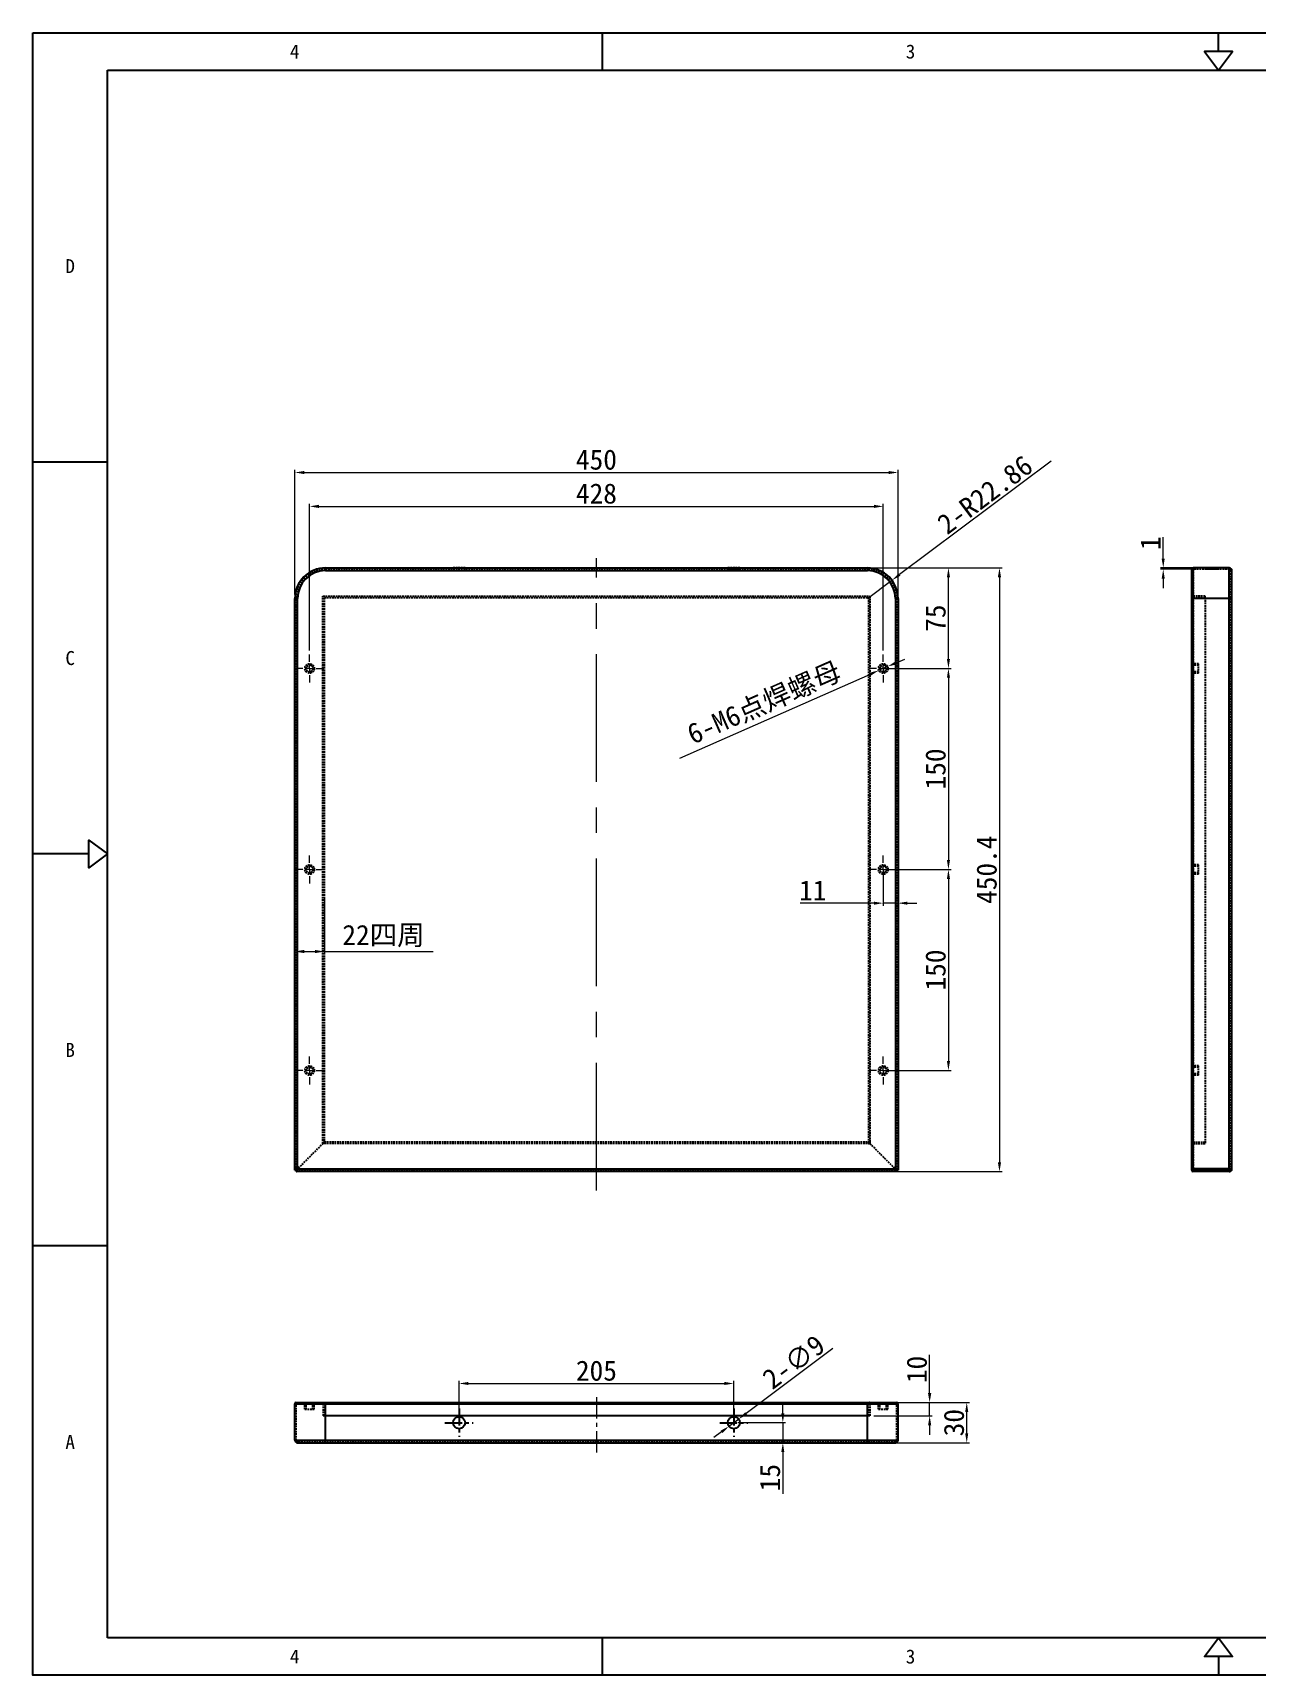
# Model space of a CAD drawing. Header units: millimetres. Extents: x 13106 to 40242, y 18888 to 28426.
# Drawn here: x 26064 to 26977, y 25390 to 26615 of the extents above; entities that cross this region are included whole.
import ezdxf
from ezdxf.enums import TextEntityAlignment as Align

# ---------------------------------------------------------------- set-up
doc = ezdxf.new("R2010")
doc.units = ezdxf.units.MM
doc.header["$PDSIZE"] = -1
for name, pattern in [('CENTER', [50.8, 31.75, -6.35, 6.35, -6.35]), ('CENTERX2', [20.32, 12.7, -2.54, 2.54, -2.54]), ('HIDDEN', [1.905, 1.27, -0.635])]:
    doc.linetypes.add(name, pattern=pattern)
for name, color, linetype in [('02___PRT_ALL_AXES', 7, 'Continuous'), ('DEFAULT_2', 8, 'HIDDEN'), ('print', 30, 'Continuous')]:
    doc.layers.add(name, color=color, linetype=linetype)
doc.layers.add('dim', color=2, linetype='Continuous', lineweight=9)
doc.styles.add('Dartop', font='')
doc.styles.get('Dartop').set_extended_font_data('FangSong_GB2312')
doc.dimstyles.new('3', dxfattribs={"dimtxt": 15, "dimasz": 7, "dimexe": 2, "dimexo": 3, "dimgap": 2, "dimtad": 1, "dimzin": 9, "dimdsep": 46, "dimtxsty": 'Standard', "dimcen": 1, "dimadec": 1, "dimazin": 2, "dimtfac": 0.5, "dimtmove": 0, "dimatfit": 3, "dimfxl": 0, "dimtolj": 1, "dimlwd": 9, "dimlwe": 9, "dimarcsym": 0})

# ---------------------------------------------------------------- blocks, each defined once
blk = doc.blocks.new('*D44')
at = {"layer": 'Defpoints', "color": 0, "lineweight": 9, "transparency": 16777216}
for p in [(26586.8, 25607.6), (26381.8, 25578.4), (26586.8, 25578.4)]:
    blk.add_point(p, dxfattribs=at)
at = {"layer": 'dim', "color": 0, "lineweight": 9, "transparency": 16777216}
for p, q in [((26381.8, 25581.4), (26381.8, 25609.6)), ((26586.8, 25581.4), (26586.8, 25609.6)), ((26388.8, 25607.6), (26579.8, 25607.6))]:
    blk.add_line(p, q, dxfattribs=at)
for points in [[(26388.8, 25608.8), (26388.8, 25606.5), (26381.8, 25607.6)], [(26579.8, 25608.8), (26579.8, 25606.5), (26586.8, 25607.6)]]:
    blk.add_solid(points, dxfattribs=at)
at = {"layer": 'dim', "color": 0, "lineweight": 9, "transparency": 16777216, "insert": (26484.3, 25617.1), "char_height": 15, "attachment_point": 5}
blk.add_mtext('\\A1;205', dxfattribs=at)
blk = doc.blocks.new('*D45')
at = {"layer": 'Defpoints', "color": 0, "lineweight": 9, "transparency": 16777216}
for p in [(26586.8, 25578.4), (26586.8, 25563.4), (26623.4, 25563.4)]:
    blk.add_point(p, dxfattribs=at)
at = {"layer": 'dim', "color": 0, "lineweight": 9, "transparency": 16777216}
for p, q in [((26623.4, 25585.4), (26623.4, 25592.4)), ((26589.8, 25578.4), (26625.4, 25578.4)), ((26623.4, 25578.4), (26623.4, 25563.4)), ((26589.8, 25563.4), (26625.4, 25563.4)), ((26623.4, 25556.4), (26623.4, 25525.4))]:
    blk.add_line(p, q, dxfattribs=at)
for points in [[(26622.2, 25585.4), (26624.5, 25585.4), (26623.4, 25578.4)], [(26622.2, 25556.4), (26624.5, 25556.4), (26623.4, 25563.4)]]:
    blk.add_solid(points, dxfattribs=at)
at = {"layer": 'dim', "color": 0, "lineweight": 9, "transparency": 16777216, "insert": (26613.9, 25537.4), "char_height": 15, "attachment_point": 5, "rotation": 90}
blk.add_mtext('\\A1;15', dxfattribs=at)
blk = doc.blocks.new('*D46')
at = {"layer": 'Defpoints', "color": 0, "lineweight": 9, "transparency": 16777216}
for p in [(26709.3, 26287.3), (26259.3, 26193.2), (26709.3, 26193.2)]:
    blk.add_point(p, dxfattribs=at)
at = {"layer": 'dim', "color": 0, "lineweight": 9, "transparency": 16777216}
for p, q in [((26259.3, 26196.2), (26259.3, 26289.3)), ((26266.3, 26287.3), (26702.3, 26287.3)), ((26709.3, 26196.2), (26709.3, 26289.3))]:
    blk.add_line(p, q, dxfattribs=at)
for points in [[(26266.3, 26288.4), (26266.3, 26286.1), (26259.3, 26287.3)], [(26702.3, 26288.4), (26702.3, 26286.1), (26709.3, 26287.3)]]:
    blk.add_solid(points, dxfattribs=at)
at = {"layer": 'dim', "color": 0, "lineweight": 9, "transparency": 16777216, "insert": (26484.3, 26296.8), "char_height": 15, "attachment_point": 5}
blk.add_mtext('\\A1;450', dxfattribs=at)
blk = doc.blocks.new('*D47')
at = {"layer": 'Defpoints', "color": 0, "lineweight": 9, "transparency": 16777216}
for p in [(26698.3, 26141.1), (26698.3, 25991.1), (26746.9, 25991.1)]:
    blk.add_point(p, dxfattribs=at)
at = {"layer": 'dim', "color": 0, "lineweight": 9, "transparency": 16777216}
for p, q in [((26701.3, 26141.1), (26748.9, 26141.1)), ((26746.9, 26134.1), (26746.9, 25998.1)), ((26701.3, 25991.1), (26748.9, 25991.1))]:
    blk.add_line(p, q, dxfattribs=at)
for points in [[(26745.8, 26134.1), (26748.1, 26134.1), (26746.9, 26141.1)], [(26745.8, 25998.1), (26748.1, 25998.1), (26746.9, 25991.1)]]:
    blk.add_solid(points, dxfattribs=at)
at = {"layer": 'dim', "color": 0, "lineweight": 9, "transparency": 16777216, "insert": (26737.4, 26066.1), "char_height": 15, "attachment_point": 5, "rotation": 90}
blk.add_mtext('\\A1;150', dxfattribs=at)
blk = doc.blocks.new('*D48')
at = {"layer": 'Defpoints', "color": 0, "lineweight": 9, "transparency": 16777216}
for p in [(26698.3, 25991.1), (26698.3, 25841.1), (26746.9, 25841.1)]:
    blk.add_point(p, dxfattribs=at)
at = {"layer": 'dim', "color": 0, "lineweight": 9, "transparency": 16777216}
for p, q in [((26701.3, 25991.1), (26748.9, 25991.1)), ((26746.9, 25984.1), (26746.9, 25848.1)), ((26701.3, 25841.1), (26748.9, 25841.1))]:
    blk.add_line(p, q, dxfattribs=at)
for points in [[(26745.8, 25984.1), (26748.1, 25984.1), (26746.9, 25991.1)], [(26745.8, 25848.1), (26748.1, 25848.1), (26746.9, 25841.1)]]:
    blk.add_solid(points, dxfattribs=at)
at = {"layer": 'dim', "color": 0, "lineweight": 9, "transparency": 16777216, "insert": (26737.4, 25916.1), "char_height": 15, "attachment_point": 5, "rotation": 90}
blk.add_mtext('\\A1;150', dxfattribs=at)
blk = doc.blocks.new('*D49')
at = {"layer": 'Defpoints', "color": 0, "lineweight": 9, "transparency": 16777216}
for p in [(26686.5, 26216.1), (26684.6, 25765.7), (26785, 25765.7)]:
    blk.add_point(p, dxfattribs=at)
at = {"layer": 'dim', "color": 0, "lineweight": 9, "transparency": 16777216}
for p, q in [((26689.5, 26216.1), (26787, 26216.1)), ((26785, 26209.1), (26785, 25772.7)), ((26687.6, 25765.7), (26787, 25765.7))]:
    blk.add_line(p, q, dxfattribs=at)
for points in [[(26783.8, 26209.1), (26786.2, 26209.1), (26785, 26216.1)], [(26783.8, 25772.7), (26786.2, 25772.7), (26785, 25765.7)]]:
    blk.add_solid(points, dxfattribs=at)
at = {"layer": 'dim', "color": 0, "lineweight": 9, "transparency": 16777216, "insert": (26775.5, 25990.9), "char_height": 15, "attachment_point": 5, "rotation": 90}
blk.add_mtext('\\A1;450.4', dxfattribs=at)
blk = doc.blocks.new('*D50')
at = {"layer": 'Defpoints', "color": 0, "lineweight": 9, "transparency": 16777216}
for p in [(26695.1, 26139.7), (26701.5, 26142.5)]:
    blk.add_point(p, dxfattribs=at)
at = {"layer": 'dim', "color": 0, "lineweight": 9, "transparency": 16777216}
for p, q in [((26707.9, 26145.3), (26714.3, 26148.1)), ((26546.6, 26074.2), (26688.7, 26136.8)), ((26701.5, 26142.5), (26695.1, 26139.7))]:
    blk.add_line(p, q, dxfattribs=at)
for points in [[(26688.2, 26137.9), (26689.2, 26135.8), (26695.1, 26139.7)], [(26707.5, 26146.4), (26708.4, 26144.2), (26701.5, 26142.5)]]:
    blk.add_solid(points, dxfattribs=at)
at = {"layer": 'dim', "color": 0, "lineweight": 9, "transparency": 16777216, "insert": (26609.7, 26115), "char_height": 15, "attachment_point": 5, "rotation": 23.7712}
blk.add_mtext('\\A1;6-M6{\\fSimSun|b0|i0|c134|p2;点焊螺母}', dxfattribs=at)
blk = doc.blocks.new('*D51')
at = {"layer": 'Defpoints', "color": 0, "lineweight": 9, "transparency": 16777216}
for p in [(26698.3, 25991.1), (26709.3, 25988.1), (26709.3, 25966)]:
    blk.add_point(p, dxfattribs=at)
at = {"layer": 'dim', "color": 0, "lineweight": 9, "transparency": 16777216}
for p, q in [((26698.3, 25988.1), (26698.3, 25964)), ((26709.3, 25985.1), (26709.3, 25964)), ((26691.3, 25966), (26636.2, 25966)), ((26709.3, 25966), (26698.3, 25966)), ((26716.3, 25966), (26723.3, 25966))]:
    blk.add_line(p, q, dxfattribs=at)
for points in [[(26691.3, 25967.1), (26691.3, 25964.8), (26698.3, 25966)], [(26716.3, 25967.1), (26716.3, 25964.8), (26709.3, 25966)]]:
    blk.add_solid(points, dxfattribs=at)
at = {"layer": 'dim', "color": 0, "lineweight": 9, "transparency": 16777216, "insert": (26645.7, 25975.5), "char_height": 15, "attachment_point": 5}
blk.add_mtext('\\A1;11', dxfattribs=at)
blk = doc.blocks.new('SW_CENTERMARKSYMBOL_42')
at = {"color": 0, "linetype": 'Continuous', "lineweight": 0}
for p, q in [((-5, 0), (-10.5, 0)), ((0, 0), (-2.5, 0)), ((0, 5), (0, 10.5)), ((0, 0), (0, 2.5)), ((0, 0), (0, -2.5)), ((0, 0), (2.5, 0)), ((5, 0), (10.5, 0)), ((0, -5), (0, -10.5))]:
    blk.add_line(p, q, dxfattribs=at)
blk = doc.blocks.new('*D52')
at = {"layer": 'Defpoints', "color": 0, "lineweight": 9, "transparency": 16777216}
for p in [(26698.3, 26262), (26270.3, 26151.6), (26698.3, 26151.6)]:
    blk.add_point(p, dxfattribs=at)
at = {"layer": 'dim', "color": 0, "lineweight": 9, "transparency": 16777216}
for p, q in [((26270.3, 26154.6), (26270.3, 26264)), ((26277.3, 26262), (26691.3, 26262)), ((26698.3, 26154.6), (26698.3, 26264))]:
    blk.add_line(p, q, dxfattribs=at)
for points in [[(26277.3, 26263.2), (26277.3, 26260.8), (26270.3, 26262)], [(26691.3, 26263.2), (26691.3, 26260.8), (26698.3, 26262)]]:
    blk.add_solid(points, dxfattribs=at)
at = {"layer": 'dim', "color": 0, "lineweight": 9, "transparency": 16777216, "insert": (26484.3, 26271.5), "char_height": 15, "attachment_point": 5}
blk.add_mtext('\\A1;428', dxfattribs=at)
blk = doc.blocks.new('*D53')
at = {"layer": 'Defpoints', "color": 0, "lineweight": 9, "transparency": 16777216}
for p in [(26703.4, 25593.4), (26760.6, 25593.4), (26702.2, 25563.4)]:
    blk.add_point(p, dxfattribs=at)
at = {"layer": 'dim', "color": 0, "lineweight": 9, "transparency": 16777216}
for p, q in [((26706.4, 25593.4), (26762.6, 25593.4)), ((26760.6, 25570.4), (26760.6, 25586.4)), ((26705.2, 25563.4), (26762.6, 25563.4))]:
    blk.add_line(p, q, dxfattribs=at)
for points in [[(26759.4, 25586.4), (26761.7, 25586.4), (26760.6, 25593.4)], [(26759.4, 25570.4), (26761.7, 25570.4), (26760.6, 25563.4)]]:
    blk.add_solid(points, dxfattribs=at)
at = {"layer": 'dim', "color": 0, "lineweight": 9, "transparency": 16777216, "insert": (26751.1, 25578.4), "char_height": 15, "attachment_point": 5, "rotation": 90}
blk.add_mtext('\\A1;30', dxfattribs=at)
blk = doc.blocks.new('*D54')
at = {"layer": 'Defpoints', "color": 0, "lineweight": 9, "transparency": 16777216}
for p in [(26689.8, 25593.4), (26732.9, 25593.4), (26688.3, 25583.4)]:
    blk.add_point(p, dxfattribs=at)
at = {"layer": 'dim', "color": 0, "lineweight": 9, "transparency": 16777216}
for p, q in [((26732.9, 25600.4), (26732.9, 25628.9)), ((26692.8, 25593.4), (26734.9, 25593.4)), ((26732.9, 25583.4), (26732.9, 25593.4)), ((26691.3, 25583.4), (26734.9, 25583.4)), ((26732.9, 25576.4), (26732.9, 25569.4))]:
    blk.add_line(p, q, dxfattribs=at)
for points in [[(26731.7, 25600.4), (26734.1, 25600.4), (26732.9, 25593.4)], [(26731.7, 25576.4), (26734.1, 25576.4), (26732.9, 25583.4)]]:
    blk.add_solid(points, dxfattribs=at)
at = {"layer": 'dim', "color": 0, "lineweight": 9, "transparency": 16777216, "insert": (26723.4, 25618.1), "char_height": 15, "attachment_point": 5, "rotation": 90}
blk.add_mtext('\\A1;10', dxfattribs=at)
blk = doc.blocks.new('*D55')
at = {"layer": 'Defpoints', "color": 0, "lineweight": 9, "transparency": 16777216}
for p in [(26704.8, 26206.9), (26686.5, 26193.2)]:
    blk.add_point(p, dxfattribs=at)
at = {"layer": 'dim', "color": 0, "lineweight": 9, "transparency": 16777216}
for p, q in [((26823.5, 26295.8), (26710.4, 26211.1)), ((26686.5, 26193.2), (26704.8, 26206.9))]:
    blk.add_line(p, q, dxfattribs=at)
blk.add_solid([(26709.7, 26212), (26711.1, 26210.2), (26704.8, 26206.9)], dxfattribs=at)
at = {"layer": 'dim', "color": 0, "lineweight": 9, "transparency": 16777216, "insert": (26774.2, 26270.7), "char_height": 15, "attachment_point": 5, "rotation": 36.809}
blk.add_mtext('\\A1;2-R22.86', dxfattribs=at)
blk = doc.blocks.new('*D56')
at = {"layer": 'Defpoints', "color": 0, "lineweight": 9, "transparency": 16777216}
for p in [(26738.2, 26216.1), (26746.9, 26216.1), (26725.1, 26141.1)]:
    blk.add_point(p, dxfattribs=at)
at = {"layer": 'dim', "color": 0, "lineweight": 9, "transparency": 16777216}
for p, q in [((26741.2, 26216.1), (26748.9, 26216.1)), ((26746.9, 26148.1), (26746.9, 26209.1)), ((26728.1, 26141.1), (26748.9, 26141.1))]:
    blk.add_line(p, q, dxfattribs=at)
for points in [[(26745.8, 26209.1), (26748.1, 26209.1), (26746.9, 26216.1)], [(26745.8, 26148.1), (26748.1, 26148.1), (26746.9, 26141.1)]]:
    blk.add_solid(points, dxfattribs=at)
at = {"layer": 'dim', "color": 0, "lineweight": 9, "transparency": 16777216, "insert": (26737.4, 26178.6), "char_height": 15, "attachment_point": 5, "rotation": 90}
blk.add_mtext('\\A1;75', dxfattribs=at)
blk = doc.blocks.new('*D57')
at = {"layer": 'Defpoints', "color": 0, "lineweight": 9, "transparency": 16777216}
for p in [(26583.2, 25575.7), (26590.4, 25581.1)]:
    blk.add_point(p, dxfattribs=at)
at = {"layer": 'dim', "color": 0, "lineweight": 9, "transparency": 16777216}
for p, q in [((26660.8, 25633.8), (26596, 25585.3)), ((26577.6, 25571.5), (26572, 25567.3)), ((26583.2, 25575.7), (26590.4, 25581.1))]:
    blk.add_line(p, q, dxfattribs=at)
for points in [[(26595.3, 25586.2), (26596.7, 25584.4), (26590.4, 25581.1)], [(26576.9, 25572.4), (26578.3, 25570.6), (26583.2, 25575.7)]]:
    blk.add_solid(points, dxfattribs=at)
at = {"layer": 'dim', "color": 0, "lineweight": 9, "transparency": 16777216, "insert": (26631.5, 25623.7), "char_height": 15, "attachment_point": 5, "rotation": 36.8707}
blk.add_mtext('\\A1;2-∅9', dxfattribs=at)
blk = doc.blocks.new('*D58')
at = {"layer": 'Defpoints', "color": 0, "lineweight": 9, "transparency": 16777216}
for p in [(26259.3, 25975.5), (26281.3, 25973.8), (26281.3, 25929.9)]:
    blk.add_point(p, dxfattribs=at)
at = {"layer": 'dim', "color": 0, "lineweight": 9, "transparency": 16777216}
for p, q in [((26259.3, 25972.5), (26259.3, 25927.9)), ((26281.3, 25970.8), (26281.3, 25927.9)), ((26266.3, 25929.9), (26274.3, 25929.9)), ((26281.3, 25929.9), (26362.5, 25929.9))]:
    blk.add_line(p, q, dxfattribs=at)
for points in [[(26266.3, 25931.1), (26266.3, 25928.7), (26259.3, 25929.9)], [(26274.3, 25931.1), (26274.3, 25928.7), (26281.3, 25929.9)]]:
    blk.add_solid(points, dxfattribs=at)
at = {"layer": 'dim', "color": 0, "lineweight": 9, "transparency": 16777216, "insert": (26325.4, 25941.4), "char_height": 15, "attachment_point": 5}
blk.add_mtext('\\A1;22{\\fSimSun|b0|i0|c134|p2;四周}', dxfattribs=at)
blk = doc.blocks.new('*D285')
at = {"layer": 'Defpoints', "color": 0, "lineweight": 9, "transparency": 16777216}
for p in [(26907.2, 26216.1), (26933.3, 26216.1), (26933.3, 26215.1)]:
    blk.add_point(p, dxfattribs=at)
at = {"layer": 'dim', "color": 0, "lineweight": 9, "transparency": 16777216}
for p, q in [((26907.2, 26223.1), (26907.2, 26239.1)), ((26930.3, 26216.1), (26905.2, 26216.1)), ((26930.3, 26215.1), (26905.2, 26215.1)), ((26907.2, 26215.1), (26907.2, 26216.1)), ((26907.2, 26208.1), (26907.2, 26201.1))]:
    blk.add_line(p, q, dxfattribs=at)
for points in [[(26906, 26223.1), (26908.3, 26223.1), (26907.2, 26216.1)], [(26906, 26208.1), (26908.3, 26208.1), (26907.2, 26215.1)]]:
    blk.add_solid(points, dxfattribs=at)
at = {"layer": 'dim', "color": 0, "lineweight": 9, "transparency": 16777216, "insert": (26897.7, 26234.6), "char_height": 15, "attachment_point": 5, "rotation": 90}
blk.add_mtext('\\A1;1', dxfattribs=at)

msp = doc.modelspace()

# ---------------------------------------------------------------- linework, layer by layer
at = {"color": 0}
for p, q in [((26488.898, 26587.444), (26488.898, 26615.291)), ((26948.375, 26601.367), (26948.375, 26615.291)), ((26119.52, 25417.865), (26119.52, 26587.444)), ((26119.52, 26587.444), (27777.231, 26587.444)), ((26119.52, 26295.049), (26063.826, 26295.049)), ((26105.596, 26002.655), (26063.826, 26002.655)), ((26119.52, 25710.26), (26063.826, 25710.26)), ((27777.231, 25417.865), (26119.52, 25417.865)), ((26488.898, 25390.018), (26488.898, 25417.865)), ((26948.375, 25403.942), (26948.375, 25390.018))]:
    msp.add_line(p, q, dxfattribs=at)
at = {"color": 3, "linetype": 'Continuous'}
for p, q in [((26282.176, 26214.07), (26282.176, 26216.07)), ((26282.176, 26216.07), (26686.456, 26216.07)), ((26282.176, 26214.07), (26686.456, 26214.07)), ((26686.456, 26214.07), (26686.456, 26216.07)), ((26928.436, 25766.695), (26928.436, 26215.045)), ((26929.461, 25766.67), (26929.461, 26216.07)), ((26956.436, 26216.07), (26929.461, 26216.07)), ((26956.436, 25766.67), (26956.436, 26216.07)), ((26958.436, 25767.67), (26958.436, 26214.07)), ((26259.316, 25766.67), (26259.316, 26193.21)), ((26261.316, 26193.21), (26259.316, 26193.21)), ((26261.316, 25767.67), (26261.316, 26193.21)), ((26707.316, 26193.21), (26709.316, 26193.21)), ((26707.316, 26193.21), (26707.316, 25767.67)), ((26709.316, 26193.21), (26709.316, 25766.67)), ((26958.436, 26193.21), (26928.436, 26193.21)), ((26259.316, 25767.67), (26709.316, 25767.67)), ((26958.436, 25767.67), (26928.436, 25767.67)), ((26708.316, 25765.67), (26260.316, 25765.67)), ((26929.436, 25766.67), (26929.461, 25766.67)), ((26956.436, 25766.67), (26929.461, 25766.67)), ((26956.436, 25765.67), (26929.461, 25765.67)), ((26259.316, 25565.386), (26259.316, 25592.361)), ((26259.316, 25592.361), (26709.316, 25592.361)), ((26260.341, 25593.386), (26708.291, 25593.386)), ((26282.176, 25563.386), (26282.176, 25593.386)), ((26686.456, 25563.386), (26686.456, 25593.386)), ((26709.316, 25565.386), (26709.316, 25592.361)), ((26259.316, 25565.386), (26709.316, 25565.386)), ((26261.316, 25563.386), (26707.316, 25563.386))]:
    msp.add_line(p, q, dxfattribs=at)
at = {"color": 7, "linetype": 'Continuous'}
for p, q in [((26260.341, 25766.695), (26261.316, 25767.67)), ((26708.291, 25766.695), (26707.316, 25767.67)), ((26260.316, 25766.67), (26259.316, 25766.67)), ((26260.316, 25766.67), (26260.316, 25765.67)), ((26260.341, 25766.695), (26260.341, 25766.813)), ((26260.459, 25766.695), (26260.341, 25766.695)), ((26708.291, 25766.695), (26708.174, 25766.695)), ((26708.291, 25766.813), (26708.291, 25766.695)), ((26708.316, 25766.67), (26709.316, 25766.67)), ((26708.316, 25766.67), (26708.316, 25765.67)), ((26929.461, 25766.67), (26929.461, 25765.67)), ((26956.436, 25766.67), (26956.436, 25765.67))]:
    msp.add_line(p, q, dxfattribs=at)
at = {"color": 1, "linetype": 'CENTERX2', "lineweight": -3}
for p, q in [((26381.816, 25588.886), (26381.816, 25567.886)), ((26586.816, 25588.886), (26586.816, 25567.886)), ((26371.316, 25578.386), (26392.316, 25578.386)), ((26576.316, 25578.386), (26597.316, 25578.386))]:
    msp.add_line(p, q, dxfattribs=at)
at = {"color": 8, "lineweight": -3}
msp.add_line((26688.316, 25583.386), (26280.316, 25583.386), dxfattribs=at)
at = {"color": 0}
for points in [[(26948.375, 26587.444), (26958.818, 26601.367), (26937.933, 26601.367), (26948.375, 26587.444)], [(26119.52, 26002.655), (26105.596, 25992.212), (26105.596, 26013.097), (26119.52, 26002.655)], [(26948.375, 25417.865), (26958.818, 25403.942), (26937.933, 25403.942), (26948.375, 25417.865)]]:
    msp.add_lwpolyline(points, close=True, dxfattribs=at)
at = {"color": 3, "linetype": 'Continuous'}
for centre, radius, start, end in [((26282.176, 26193.21), 22.86, 90, 180), ((26282.176, 26193.21), 20.86, 90, 180), ((26686.456, 26193.21), 22.86, 0, 90), ((26686.456, 26193.21), 20.86, 0, 90), ((26929.461, 26215.045), 1.025, 90, 180), ((26956.436, 26214.07), 2, 0, 90), ((26956.436, 25767.67), 2, 270, 0), ((26929.461, 25766.695), 1.025, 180, 270), ((26929.475, 25807.73), 41.06, 269.748249, 269.945642), ((26260.341, 25592.361), 1.025, 90, 180), ((26708.291, 25592.361), 1.025, 0, 90), ((26261.316, 25565.386), 2, 180, 270), ((26707.316, 25565.386), 2, 270, 0)]:
    msp.add_arc(centre, radius, start, end, dxfattribs=at)
at = {"color": 7, "linetype": 'Continuous'}
msp.add_arc((26956.436, 25767.67), 1, 270, 305.025021, dxfattribs=at)
for points in [[(26260.316, 25766.67), (26260.316, 25766.863), (26260.562, 25767.156), (26260.942, 25767.431), (26261.188, 25767.588), (26261.316, 25767.67)], [(26260.316, 25766.67), (26260.509, 25766.67), (26260.802, 25766.916), (26261.077, 25767.296), (26261.234, 25767.542), (26261.316, 25767.67)], [(26708.316, 25766.67), (26708.316, 25766.863), (26708.07, 25767.156), (26707.691, 25767.431), (26707.445, 25767.588), (26707.316, 25767.67)], [(26708.316, 25766.67), (26708.123, 25766.67), (26707.831, 25766.916), (26707.556, 25767.296), (26707.398, 25767.542), (26707.316, 25767.67)]]:
    msp.add_open_spline(points, degree=3, knots=[0, 0, 0, 0, 0.4007007, 0.68391526, 1, 1, 1, 1], dxfattribs=at)
at = {"color": 3, "linetype": 'Continuous'}
for points, knots in [([(26260.316, 25765.67), (26260.414, 25765.67), (26260.566, 25765.801), (26260.703, 25766.02), (26260.827, 25766.27), (26260.948, 25766.571), (26261.117, 25767.042), (26261.235, 25767.414), (26261.316, 25767.67)], [0, 0, 0, 0, 0.12754814, 0.22477436, 0.34607485, 0.48893189, 0.64914739, 1, 1, 1, 1]), ([(26260.419, 25767.374), (26260.49, 25767.399), (26260.788, 25767.502), (26261.088, 25767.598), (26261.316, 25767.67)], [0, 0, 0, 0, 0.23914158, 1, 1, 1, 1]), ([(26708.316, 25765.67), (26708.219, 25765.67), (26708.066, 25765.801), (26707.929, 25766.02), (26707.806, 25766.27), (26707.684, 25766.571), (26707.516, 25767.042), (26707.398, 25767.414), (26707.316, 25767.67)], [0, 0, 0, 0, 0.12754814, 0.22477436, 0.34607485, 0.48893189, 0.64914739, 1, 1, 1, 1]), ([(26709.316, 25766.67), (26709.316, 25766.768), (26709.185, 25766.92), (26708.967, 25767.057), (26708.716, 25767.181), (26708.416, 25767.302), (26707.945, 25767.471), (26707.572, 25767.589), (26707.316, 25767.67)], [0, 0, 0, 0, 0.12754814, 0.22477436, 0.34607485, 0.48893189, 0.64914739, 1, 1, 1, 1]), ([(26956.436, 25766.67), (26956.692, 25766.752), (26957.064, 25766.87), (26957.536, 25767.038), (26957.836, 25767.16), (26958.086, 25767.283), (26958.305, 25767.42), (26958.436, 25767.573), (26958.436, 25767.67)], [0, 0, 0, 0, 0.35085261, 0.51106811, 0.65392515, 0.77522564, 0.87245186, 1, 1, 1, 1]), ([(26259.316, 25766.67), (26259.316, 25766.734), (26259.373, 25766.838), (26259.491, 25766.942), (26259.679, 25767.068), (26259.992, 25767.216), (26260.266, 25767.32), (26260.419, 25767.374)], [0, 0, 0, 0, 0.14140633, 0.23615671, 0.35103809, 0.64089019, 1, 1, 1, 1]), ([(26928.436, 25766.695), (26928.436, 25766.694), (26928.444, 25766.692), (26928.454, 25766.69), (26928.475, 25766.688), (26928.515, 25766.685), (26928.583, 25766.682), (26928.684, 25766.679), (26928.808, 25766.676), (26929.015, 25766.672), (26929.179, 25766.671), (26929.295, 25766.671)], [0, 0, 0, 0, 0.00542155, 0.01969104, 0.04290161, 0.07479832, 0.16252722, 0.27975087, 0.42602167, 0.59795347, 1, 1, 1, 1])]:
    msp.add_open_spline(points, degree=3, knots=knots, dxfattribs=at)
at = {"layer": '02___PRT_ALL_AXES', "color": 8, "linetype": 'HIDDEN'}
for p, q in [((26377.316, 26216.07), (26377.316, 26215.07)), ((26386.316, 26216.07), (26377.316, 26216.07)), ((26386.316, 26215.07), (26377.316, 26215.07)), ((26386.316, 26216.07), (26386.316, 26215.07)), ((26582.316, 26216.07), (26582.316, 26215.07)), ((26591.316, 26216.07), (26582.316, 26216.07)), ((26591.316, 26215.07), (26582.316, 26215.07)), ((26591.316, 26216.07), (26591.316, 26215.07)), ((26938.936, 26215.07), (26938.936, 26216.07)), ((26947.936, 26216.07), (26938.936, 26216.07)), ((26947.936, 26215.07), (26938.936, 26215.07)), ((26943.436, 26216.07), (26943.436, 26215.07)), ((26947.936, 26215.07), (26947.936, 26216.07))]:
    msp.add_line(p, q, dxfattribs=at)
at = {"layer": '02___PRT_ALL_AXES', "color": 3, "linetype": 'Continuous'}
for centre in [(26381.816, 25578.386), (26586.816, 25578.386)]:
    msp.add_circle(centre, 4.5, dxfattribs=at)
at = {"layer": 'DEFAULT_2', "color": 8, "linetype": 'HIDDEN'}
for p, q in [((26282.176, 26215.07), (26686.456, 26215.07)), ((26282.176, 26215.045), (26686.456, 26215.045)), ((26929.436, 26215.045), (26929.436, 25766.69)), ((26956.436, 26215.07), (26929.461, 26215.07)), ((26957.436, 26214.07), (26957.436, 25767.67)), ((26260.316, 25766.67), (26260.316, 26193.21)), ((26260.341, 25766.813), (26260.341, 26193.21)), ((26280.291, 25786.645), (26280.291, 26195.095)), ((26280.291, 26195.095), (26688.341, 26195.095)), ((26280.316, 25786.67), (26280.316, 26195.07)), ((26280.316, 26195.07), (26688.316, 26195.07)), ((26281.316, 25786.67), (26281.316, 26194.07)), ((26281.316, 26194.07), (26687.316, 26194.07)), ((26687.316, 26194.07), (26687.316, 25786.67)), ((26688.316, 26195.07), (26688.316, 25786.67)), ((26688.341, 26195.095), (26688.341, 25786.645)), ((26708.291, 26193.21), (26708.291, 25766.813)), ((26708.316, 26193.21), (26708.316, 25766.67)), ((26929.436, 26195.095), (26929.436, 26195.092)), ((26938.436, 26195.07), (26929.461, 26195.07)), ((26938.436, 26194.07), (26929.461, 26194.07)), ((26938.436, 26194.07), (26938.436, 26195.07)), ((26938.436, 26194.07), (26938.436, 25786.67)), ((26270.316, 26144.57), (26270.316, 26143.57)), ((26270.316, 26137.57), (26270.316, 26138.57)), ((26698.316, 26144.57), (26698.316, 26143.57)), ((26698.316, 26137.57), (26698.316, 26138.57)), ((26933.436, 26144.57), (26928.436, 26144.57)), ((26933.436, 26143.57), (26928.436, 26143.57)), ((26933.436, 26138.57), (26928.436, 26138.57)), ((26933.436, 26137.57), (26928.436, 26137.57)), ((26933.436, 26137.57), (26933.436, 26144.57)), ((26270.316, 25994.57), (26270.316, 25993.57)), ((26270.316, 25987.57), (26270.316, 25988.57)), ((26698.316, 25994.57), (26698.316, 25993.57)), ((26698.316, 25987.57), (26698.316, 25988.57)), ((26933.436, 25994.57), (26928.436, 25994.57)), ((26933.436, 25993.57), (26928.436, 25993.57)), ((26933.436, 25988.57), (26928.436, 25988.57)), ((26933.436, 25987.57), (26933.436, 25994.57)), ((26933.436, 25987.57), (26928.436, 25987.57)), ((26270.316, 25844.57), (26270.316, 25843.57)), ((26698.316, 25844.57), (26698.316, 25843.57)), ((26933.436, 25844.57), (26928.436, 25844.57)), ((26933.436, 25843.57), (26928.436, 25843.57)), ((26933.436, 25837.57), (26933.436, 25844.57)), ((26270.316, 25837.57), (26270.316, 25838.57)), ((26698.316, 25837.57), (26698.316, 25838.57)), ((26933.436, 25838.57), (26928.436, 25838.57)), ((26933.436, 25837.57), (26928.436, 25837.57)), ((26280.316, 25786.67), (26261.316, 25767.67)), ((26280.292, 25786.671), (26280.291, 25786.645)), ((26280.317, 25786.646), (26280.291, 25786.645)), ((26688.341, 25786.645), (26280.291, 25786.645)), ((26280.295, 25786.807), (26280.292, 25786.671)), ((26280.316, 25787.67), (26280.295, 25786.807)), ((26688.316, 25787.67), (26280.316, 25787.67)), ((26688.316, 25786.67), (26280.316, 25786.67)), ((26280.453, 25786.649), (26280.317, 25786.646)), ((26281.316, 25786.67), (26280.453, 25786.649)), ((26687.316, 25786.67), (26688.18, 25786.649)), ((26688.18, 25786.649), (26688.316, 25786.646)), ((26688.316, 25787.67), (26688.337, 25786.807)), ((26688.316, 25786.67), (26707.316, 25767.67)), ((26688.316, 25786.646), (26688.341, 25786.645)), ((26688.337, 25786.807), (26688.341, 25786.671)), ((26688.341, 25786.671), (26688.341, 25786.645)), ((26929.436, 25786.645), (26928.436, 25786.645)), ((26929.461, 25786.67), (26929.436, 25786.67)), ((26929.461, 25787.67), (26938.436, 25787.67)), ((26929.461, 25786.67), (26938.436, 25786.67)), ((26260.341, 25766.695), (26259.316, 25766.67)), ((26260.341, 25766.695), (26260.316, 25765.67)), ((26260.317, 25766.671), (26260.316, 25766.67)), ((26260.316, 25766.67), (26708.316, 25766.67)), ((26260.341, 25766.695), (26260.317, 25766.671)), ((26260.459, 25766.695), (26708.174, 25766.695)), ((26708.291, 25766.695), (26708.316, 25766.67)), ((26708.291, 25766.695), (26708.316, 25765.67)), ((26708.291, 25766.695), (26709.316, 25766.67)), ((26708.316, 25766.671), (26708.316, 25766.67)), ((26929.436, 25766.695), (26928.436, 25766.695)), ((26929.436, 25766.695), (26929.437, 25766.69)), ((26260.316, 25592.387), (26260.316, 25592.361)), ((26260.316, 25565.386), (26260.316, 25592.361)), ((26260.341, 25592.386), (26260.336, 25592.386)), ((26708.296, 25592.386), (26260.337, 25592.386)), ((26260.341, 25592.386), (26260.341, 25593.386)), ((26261.316, 25592.386), (26261.316, 25593.386)), ((26266.816, 25588.386), (26266.816, 25593.386)), ((26266.816, 25588.386), (26273.816, 25588.386)), ((26267.816, 25588.386), (26267.816, 25593.386)), ((26272.816, 25588.386), (26272.816, 25593.386)), ((26273.816, 25588.386), (26273.816, 25593.386)), ((26280.291, 25592.386), (26280.291, 25593.386)), ((26280.291, 25592.386), (26280.295, 25592.386)), ((26280.316, 25592.361), (26280.316, 25592.387)), ((26280.316, 25592.361), (26280.316, 25583.386)), ((26281.316, 25592.361), (26281.316, 25583.386)), ((26687.316, 25592.361), (26687.316, 25583.386)), ((26688.316, 25592.361), (26688.316, 25592.387)), ((26688.316, 25592.361), (26688.316, 25583.386)), ((26688.341, 25592.386), (26688.338, 25592.386)), ((26688.341, 25592.386), (26688.341, 25593.386)), ((26694.816, 25588.386), (26694.816, 25593.386)), ((26694.816, 25588.386), (26701.816, 25588.386)), ((26695.816, 25588.386), (26695.816, 25593.386)), ((26700.816, 25588.386), (26700.816, 25593.386)), ((26701.816, 25588.386), (26701.816, 25593.386)), ((26707.316, 25592.386), (26707.316, 25593.386)), ((26708.291, 25592.386), (26708.291, 25593.386)), ((26708.291, 25592.386), (26708.296, 25592.386)), ((26708.316, 25592.387), (26708.316, 25592.361)), ((26708.316, 25565.386), (26708.316, 25592.361)), ((26261.316, 25564.386), (26261.316, 25563.386)), ((26707.316, 25564.386), (26261.316, 25564.386)), ((26707.316, 25564.386), (26707.316, 25563.386))]:
    msp.add_line(p, q, dxfattribs=at)
for centre, radius in [((26270.316, 26141.07), 3.5), ((26270.316, 26141.07), 2.5), ((26698.316, 26141.07), 3.5), ((26698.316, 26141.07), 2.5), ((26270.316, 25991.07), 3.5), ((26270.316, 25991.07), 2.5), ((26698.316, 25991.07), 3.5), ((26698.316, 25991.07), 2.5), ((26270.316, 25841.07), 3.5), ((26270.316, 25841.07), 2.5), ((26698.316, 25841.07), 3.5), ((26698.316, 25841.07), 2.5)]:
    msp.add_circle(centre, radius, dxfattribs=at)
for centre, radius, start, end in [((26282.176, 26193.21), 21.86, 90, 180), ((26282.176, 26193.21), 21.835, 90, 180), ((26686.456, 26193.21), 21.86, 0, 90), ((26686.456, 26193.21), 21.835, 0, 90), ((26929.461, 26215.045), 0.025, 90, 180), ((26956.436, 26214.07), 1, 0, 90), ((26929.461, 26195.095), 1.025, 180, 270), ((26929.461, 26195.095), 0.025, 180, 270), ((26929.461, 25786.645), 1.025, 90, 180), ((26929.461, 25786.645), 0.025, 90, 180), ((26956.436, 25767.67), 1, 305.025021, 0), ((26929.461, 25766.695), 0.025, 180, 270), ((26301.376, 25592.348), 41.06, 179.748249, 179.945642), ((26260.341, 25592.361), 0.025, 90, 180), ((26280.291, 25592.361), 1.025, 0, 90), ((26280.291, 25592.361), 0.025, 0, 82.5), ((26688.341, 25592.361), 1.025, 90, 180), ((26688.341, 25592.361), 0.025, 89.977374, 180), ((26708.291, 25592.361), 0.025, 0, 90), ((26667.257, 25592.348), 41.06, 0.054358, 0.251751), ((26261.316, 25565.386), 1, 180, 270), ((26707.316, 25565.386), 1, 270, 0)]:
    msp.add_arc(centre, radius, start, end, dxfattribs=at)
for points, knots in [([(26929.461, 25786.67), (26929.327, 25786.67), (26929.133, 25786.669), (26928.889, 25786.666), (26928.738, 25786.663), (26928.616, 25786.66), (26928.533, 25786.656), (26928.484, 25786.653), (26928.458, 25786.651), (26928.446, 25786.648), (26928.436, 25786.647), (26928.436, 25786.645)], [0, 0, 0, 0, 0.39285453, 0.56538912, 0.71407573, 0.83383739, 0.92323604, 0.95596739, 0.97984678, 0.99452605, 1, 1, 1, 1]), ([(26956.436, 25766.67), (26956.565, 25766.752), (26956.81, 25766.91), (26957.19, 25767.185), (26957.436, 25767.477), (26957.436, 25767.67)], [0, 0, 0, 0, 0.31608474, 0.5992993, 1, 1, 1, 1]), ([(26956.436, 25766.67), (26956.485, 25766.686), (26956.676, 25766.747), (26956.868, 25766.808), (26957.01, 25766.856)], [0, 0, 0, 0, 0.2530279, 1, 1, 1, 1]), ([(26260.341, 25593.386), (26260.34, 25593.386), (26260.338, 25593.379), (26260.336, 25593.369), (26260.334, 25593.348), (26260.331, 25593.307), (26260.328, 25593.239), (26260.325, 25593.139), (26260.322, 25593.014), (26260.318, 25592.808), (26260.317, 25592.643), (26260.317, 25592.528)], [0, 0, 0, 0, 0.00542155, 0.01969104, 0.04290161, 0.07479832, 0.16252722, 0.27975087, 0.42602167, 0.59795347, 1, 1, 1, 1]), ([(26280.316, 25592.387), (26280.316, 25592.518), (26280.315, 25592.707), (26280.312, 25592.946), (26280.309, 25593.093), (26280.305, 25593.211), (26280.302, 25593.292), (26280.299, 25593.34), (26280.297, 25593.365), (26280.294, 25593.377), (26280.293, 25593.386), (26280.291, 25593.386)], [0, 0, 0, 0, 0.3943458, 0.5667765, 0.71510699, 0.83443921, 0.92355561, 0.95615405, 0.97992529, 0.99453758, 1, 1, 1, 1]), ([(26688.316, 25592.387), (26688.316, 25592.518), (26688.317, 25592.707), (26688.321, 25592.946), (26688.324, 25593.093), (26688.327, 25593.211), (26688.331, 25593.292), (26688.334, 25593.34), (26688.336, 25593.365), (26688.338, 25593.377), (26688.339, 25593.386), (26688.341, 25593.386)], [0, 0, 0, 0, 0.3943458, 0.5667765, 0.71510699, 0.83443921, 0.92355561, 0.95615405, 0.97992529, 0.99453758, 1, 1, 1, 1]), ([(26708.291, 25593.386), (26708.293, 25593.386), (26708.294, 25593.379), (26708.296, 25593.369), (26708.298, 25593.348), (26708.301, 25593.307), (26708.304, 25593.239), (26708.308, 25593.139), (26708.311, 25593.014), (26708.314, 25592.808), (26708.315, 25592.643), (26708.316, 25592.528)], [0, 0, 0, 0, 0.00542155, 0.01969104, 0.04290161, 0.07479832, 0.16252722, 0.27975087, 0.42602167, 0.59795347, 1, 1, 1, 1]), ([(26260.316, 25565.386), (26260.398, 25565.258), (26260.556, 25565.012), (26260.831, 25564.632), (26261.123, 25564.386), (26261.316, 25564.386)], [0, 0, 0, 0, 0.31608474, 0.5992993, 1, 1, 1, 1]), ([(26260.316, 25565.386), (26260.332, 25565.338), (26260.393, 25565.146), (26260.454, 25564.955), (26260.502, 25564.812)], [0, 0, 0, 0, 0.2530279, 1, 1, 1, 1]), ([(26260.502, 25564.812), (26260.566, 25564.62), (26260.687, 25564.271), (26260.855, 25563.868), (26261.001, 25563.62), (26261.118, 25563.467), (26261.24, 25563.386), (26261.316, 25563.386)], [0, 0, 0, 0, 0.35898439, 0.65413257, 0.7708998, 0.8657548, 1, 1, 1, 1]), ([(26708.316, 25565.386), (26708.234, 25565.258), (26708.077, 25565.012), (26707.802, 25564.632), (26707.509, 25564.386), (26707.316, 25564.386)], [0, 0, 0, 0, 0.31608474, 0.5992993, 1, 1, 1, 1]), ([(26708.131, 25564.812), (26708.067, 25564.62), (26707.946, 25564.271), (26707.777, 25563.868), (26707.631, 25563.62), (26707.514, 25563.467), (26707.392, 25563.386), (26707.316, 25563.386)], [0, 0, 0, 0, 0.35898439, 0.65413257, 0.7708998, 0.8657548, 1, 1, 1, 1]), ([(26708.316, 25565.386), (26708.301, 25565.338), (26708.24, 25565.146), (26708.178, 25564.955), (26708.131, 25564.812)], [0, 0, 0, 0, 0.2530279, 1, 1, 1, 1])]:
    msp.add_open_spline(points, degree=3, knots=knots, dxfattribs=at)
for points in [[(26929.461, 25786.67), (26929.449, 25786.67), (26929.436, 25786.657), (26929.436, 25786.645)], [(26929.437, 25766.69), (26929.439, 25766.68), (26929.451, 25766.67), (26929.461, 25766.67)], [(26260.324, 25592.38), (26260.319, 25592.375), (26260.316, 25592.368), (26260.316, 25592.361)], [(26280.309, 25592.379), (26280.304, 25592.384), (26280.298, 25592.386), (26280.291, 25592.386)], [(26280.316, 25592.361), (26280.316, 25592.368), (26280.313, 25592.375), (26280.309, 25592.379)], [(26688.319, 25592.372), (26688.321, 25592.377), (26688.326, 25592.382), (26688.331, 25592.384)], [(26708.308, 25592.38), (26708.313, 25592.375), (26708.316, 25592.368), (26708.316, 25592.361)]]:
    msp.add_open_spline(points, degree=3, dxfattribs=at)
at = {"layer": 'dim', "linetype": 'CENTER', "lineweight": 9, "ltscale": 3}
msp.add_line((26484.316, 25751.648), (26484.316, 26223.423), dxfattribs=at)
at = {"layer": 'dim', "linetype": 'CENTER', "lineweight": 9, "ltscale": 0.5}
msp.add_line((26484.316, 25597.429), (26484.316, 25556.114), dxfattribs=at)
at = {"layer": 'print'}
msp.add_lwpolyline([(26063.826, 26615.291), (27832.925, 26615.291), (27832.925, 25390.018), (26063.826, 25390.018)], close=True, dxfattribs=at)

# ---------------------------------------------------------------- block references
at = {"color": 1, "linetype": 'Continuous', "lineweight": 0}
for p in [(26270.316, 26141.07), (26698.316, 26141.07), (26270.316, 25991.07), (26698.316, 25991.07), (26270.316, 25841.07), (26698.316, 25841.07)]:
    msp.add_blockref('SW_CENTERMARKSYMBOL_42', p, dxfattribs=at)

# ---------------------------------------------------------------- texts
at = {"color": 0, "style": 'Dartop'}
for s, p in [('4', (26259.159, 26601.367)), ('3', (26718.637, 26601.367)), ('D', (26091.673, 26441.246)), ('C', (26091.673, 26148.852)), ('B', (26091.673, 25856.457)), ('A', (26091.673, 25564.063)), ('4', (26259.159, 25403.942)), ('3', (26718.637, 25403.942))]:
    msp.add_text(s, height=10.443, dxfattribs=at).set_placement(p, align=Align.MIDDLE_CENTER)

# ---------------------------------------------------------------- dimensions: what is measured, and where the dimension line sits
at = {"layer": 'dim', "lineweight": 9}
for base, p1, p2, picture, middle in [((26709.316, 26287.255), (26259.316, 26193.21), (26709.316, 26193.21), '*D46', (26484.316, 26296.755)), ((26698.316, 26261.986), (26270.316, 26151.57), (26698.316, 26151.57), '*D52', (26484.316, 26271.486)), ((26586.816, 25607.619), (26381.816, 25578.386), (26586.816, 25578.386), '*D44', (26484.316, 25617.119))]:
    dim = msp.add_linear_dim(base=base, p1=p1, p2=p2, dimstyle='3', dxfattribs=at)
    dim.commit()
    dim.dimension.update_dxf_attribs({"geometry": picture, "text_midpoint": middle})
dim = msp.add_radius_dim(center=(26686.456, 26193.21), mpoint=(26704.759, 26206.907), text='2-<>', dimstyle='3', dxfattribs=at)
dim.commit()
dim.dimension.update_dxf_attribs({"geometry": '*D55', "text_midpoint": (26779.87, 26263.116), "dimtype": 164})
for base, p1, p2, picture, middle in [((26907.176, 26216.07), (26933.312, 26215.07), (26933.312, 26216.07), '*D285', (26897.676, 26234.57)), ((26784.997, 25765.67), (26686.456, 26216.07), (26684.618, 25765.67), '*D49', (26775.497, 25990.87)), ((26746.927, 26216.07), (26725.122, 26141.07), (26738.226, 26216.07), '*D56', (26737.427, 26178.57)), ((26746.927, 25991.07), (26698.316, 26141.07), (26698.316, 25991.07), '*D47', (26737.427, 26066.07)), ((26746.927, 25841.07), (26698.316, 25991.07), (26698.316, 25841.07), '*D48', (26737.427, 25916.07)), ((26732.903, 25593.386), (26688.316, 25583.386), (26689.783, 25593.386), '*D54', (26723.403, 25618.136)), ((26623.353, 25563.386), (26586.816, 25578.386), (26586.816, 25563.386), '*D45', (26613.853, 25537.386)), ((26760.575, 25593.386), (26702.241, 25563.386), (26703.353, 25593.386), '*D53', (26751.075, 25578.386))]:
    dim = msp.add_linear_dim(base=base, p1=p1, p2=p2, angle=90, dimstyle='3', dxfattribs=at)
    dim.commit()
    dim.dimension.update_dxf_attribs({"geometry": picture, "text_midpoint": middle})
dim = msp.add_diameter_dim_2p(p1=(26701.519, 26142.481), p2=(26695.113, 26139.659), text='6-M6{\\fSimSun|b0|i0|c134|p2;点焊螺母}', dimstyle='3', dxfattribs=at)
dim.commit()
dim.dimension.update_dxf_attribs({"geometry": '*D50', "text_midpoint": (26609.657, 26114.95)})
dim = msp.add_linear_dim(base=(26709.316, 25965.958), p1=(26698.316, 25991.07), p2=(26709.316, 25988.14), dimstyle='3', dxfattribs=at)
dim.commit()
dim.dimension.update_dxf_attribs({"geometry": '*D51', "text_midpoint": (26645.719, 25965.958), "dimtype": 160})
dim = msp.add_linear_dim(base=(26281.316, 25929.908), p1=(26259.316, 25975.533), p2=(26281.316, 25973.843), text='<>{\\fSimSun|b0|i0|c134|p2;四周}', dimstyle='3', dxfattribs=at)
dim.commit()
dim.dimension.update_dxf_attribs({"geometry": '*D58', "text_midpoint": (26325.4, 25941.366)})
dim = msp.add_diameter_dim_2p(p1=(26583.216, 25575.686), p2=(26590.416, 25581.086), text='2-<>', dimstyle='3', dxfattribs=at)
dim.commit()
dim.dimension.update_dxf_attribs({"geometry": '*D57', "text_midpoint": (26637.163, 25616.148), "dimtype": 163})

doc.saveas('drawing.dxf')
